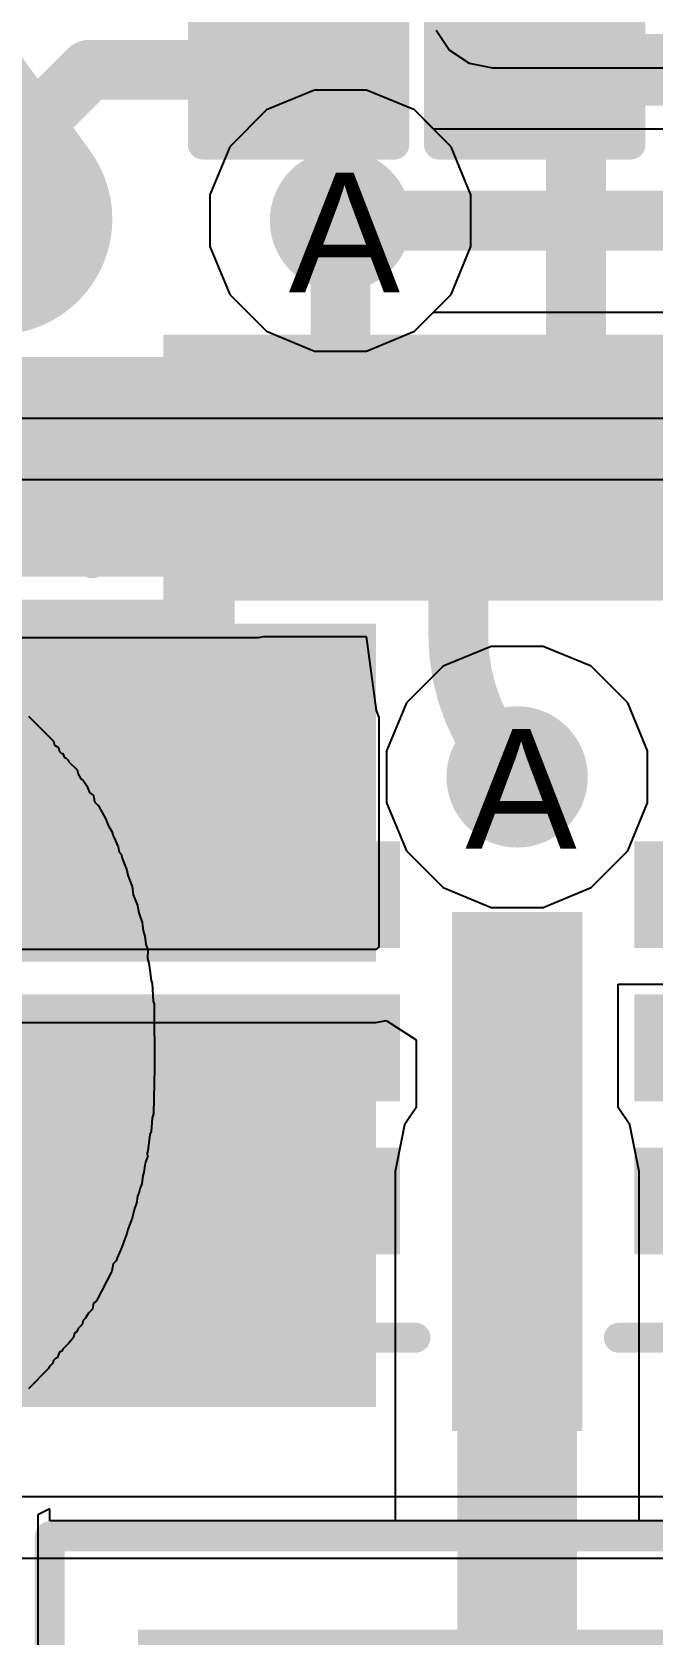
# Model space of a CAD drawing. Header units: inches. Extents: x 0 to 208, y 0 to 213.
# Drawn here: x 0.808 to 0.9118, y 2.8929 to 3.1608 of the extents above; entities that cross this region are included whole.
import ezdxf

# ---------------------------------------------------------------- set-up
doc = ezdxf.new("R2010")
doc.units = ezdxf.units.IN
doc.header["$MEASUREMENT"] = 0
for name, color, linetype in [('Bottom Layer', 5, 'Continuous'), ('Bottom Overlay', 54, 'Continuous'), ('Bottom Paste', 16, 'Continuous'), ('Bottom Solder', 6, 'Continuous'), ('Drill Drawing', 1, 'Continuous'), ('L2_GND1', 16, 'Continuous'), ('L3_SIG1', 76, 'Continuous'), ('L4_PWR', 90, 'Continuous'), ('L5_GND2', 156, 'Continuous'), ('L6_SIG2', 130, 'Continuous'), ('L7_GND3', 216, 'Continuous'), ('Top Layer', 1, 'Continuous'), ('Top Overlay', 2, 'Continuous'), ('Via Holes', 16, 'Continuous')]:
    doc.layers.add(name, color=color, linetype=linetype)
doc.styles.add('Arial', font='', dxfattribs={"height": 0.2})
doc.styles.get('Arial').set_extended_font_data('Arial')

# ---------------------------------------------------------------- blocks, each defined once
blk = doc.blocks.new('17_FC2QFN__3_5_3_75__B_182')
at = {"layer": 'Bottom Layer'}
for points in [[(-0.00689, 0.09572), (0.00689, 0.09572), (0.00689, 0.01698), (-0.00689, 0.01698)], [(-0.08265, 0.06619), (-0.02359, 0.06619), (-0.02359, 0.05635), (-0.08265, 0.05635)], [(0.08265, 0.05635), (0.02359, 0.05635), (0.02359, 0.06619), (0.08265, 0.06619)], [(-0.08265, 0.0406), (-0.02359, 0.0406), (-0.02359, 0.03076), (-0.08265, 0.03076)], [(0.08265, 0.03076), (0.02359, 0.03076), (0.02359, 0.0406), (0.08265, 0.0406)], [(-0.08265, 0.01501), (-0.02359, 0.01501), (-0.02359, 0.00517), (-0.08265, 0.00517)], [(0.08265, 0.00517), (0.02359, 0.00517), (0.02359, 0.01501), (0.08265, 0.01501)], [(-0.08269, -0.00369), (-0.0512, -0.00369), (-0.0512, -0.0155), (-0.08269, -0.0155)], [(0.08269, -0.0155), (0.0512, -0.0155), (0.0512, -0.00369), (0.08269, -0.00369)], [(-0.08269, -0.02338), (-0.0512, -0.02338), (-0.0512, -0.03519), (-0.08269, -0.03519)], [(0.08269, -0.03519), (0.0512, -0.03519), (0.0512, -0.02338), (0.08269, -0.02338)], [(-0.05512, -0.07948), (-0.05512, -0.04306), (-0.04331, -0.04306), (-0.04331, -0.07948)], [(-0.03543, -0.07948), (-0.03543, -0.04306), (-0.02362, -0.04306), (-0.02362, -0.07948)], [(-0.01575, -0.07948), (-0.01575, -0.04306), (-0.00394, -0.04306), (-0.00394, -0.07948)], [(0.00394, -0.07948), (0.00394, -0.04306), (0.01575, -0.04306), (0.01575, -0.07948)], [(0.02362, -0.07948), (0.02362, -0.04306), (0.03543, -0.04306), (0.03543, -0.07948)], [(0.04331, -0.07948), (0.04331, -0.04306), (0.05512, -0.04306), (0.05512, -0.07948)]]:
    blk.add_hatch(color=5, dxfattribs=at).paths.add_polyline_path(points)
at = {"layer": 'Bottom Paste'}
for points in [[(-0.00689, 0.09572), (0.00689, 0.09572), (0.00689, 0.01698), (-0.00689, 0.01698)], [(-0.08265, 0.06619), (-0.02359, 0.06619), (-0.02359, 0.05635), (-0.08265, 0.05635)], [(0.08265, 0.05635), (0.02359, 0.05635), (0.02359, 0.06619), (0.08265, 0.06619)], [(-0.08265, 0.0406), (-0.02359, 0.0406), (-0.02359, 0.03076), (-0.08265, 0.03076)], [(0.08265, 0.03076), (0.02359, 0.03076), (0.02359, 0.0406), (0.08265, 0.0406)], [(-0.08265, 0.01501), (-0.02359, 0.01501), (-0.02359, 0.00517), (-0.08265, 0.00517)], [(0.08265, 0.00517), (0.02359, 0.00517), (0.02359, 0.01501), (0.08265, 0.01501)], [(-0.08269, -0.00369), (-0.0512, -0.00369), (-0.0512, -0.0155), (-0.08269, -0.0155)], [(0.08269, -0.0155), (0.0512, -0.0155), (0.0512, -0.00369), (0.08269, -0.00369)], [(-0.08269, -0.02338), (-0.0512, -0.02338), (-0.0512, -0.03519), (-0.08269, -0.03519)], [(0.08269, -0.03519), (0.0512, -0.03519), (0.0512, -0.02338), (0.08269, -0.02338)], [(-0.05512, -0.07948), (-0.05512, -0.04306), (-0.04331, -0.04306), (-0.04331, -0.07948)], [(-0.03543, -0.07948), (-0.03543, -0.04306), (-0.02362, -0.04306), (-0.02362, -0.07948)], [(-0.01575, -0.07948), (-0.01575, -0.04306), (-0.00394, -0.04306), (-0.00394, -0.07948)], [(0.00394, -0.07948), (0.00394, -0.04306), (0.01575, -0.04306), (0.01575, -0.07948)], [(0.02362, -0.07948), (0.02362, -0.04306), (0.03543, -0.04306), (0.03543, -0.07948)], [(0.04331, -0.07948), (0.04331, -0.04306), (0.05512, -0.04306), (0.05512, -0.07948)]]:
    blk.add_hatch(color=16, dxfattribs=at).paths.add_polyline_path(points)
at = {"layer": 'Bottom Solder'}
for points in [[(-0.01089, 0.09972), (0.01089, 0.09972), (0.01089, 0.01298), (-0.01089, 0.01298)], [(-0.08665, 0.07019), (-0.01959, 0.07019), (-0.01959, 0.05235), (-0.08665, 0.05235)], [(0.08665, 0.05235), (0.01959, 0.05235), (0.01959, 0.07019), (0.08665, 0.07019)], [(-0.08665, 0.0446), (-0.01959, 0.0446), (-0.01959, 0.02676), (-0.08665, 0.02676)], [(0.08665, 0.02676), (0.01959, 0.02676), (0.01959, 0.0446), (0.08665, 0.0446)], [(-0.08665, 0.01901), (-0.01959, 0.01901), (-0.01959, 0.00117), (-0.08665, 0.00117)], [(0.08665, 0.00117), (0.01959, 0.00117), (0.01959, 0.01901), (0.08665, 0.01901)], [(-0.08669, 0.00031), (-0.0472, 0.00031), (-0.0472, -0.0195), (-0.08669, -0.0195)], [(0.08669, -0.0195), (0.0472, -0.0195), (0.0472, 0.00031), (0.08669, 0.00031)], [(-0.08669, -0.01938), (-0.0472, -0.01938), (-0.0472, -0.03919), (-0.08669, -0.03919)], [(0.08669, -0.03919), (0.0472, -0.03919), (0.0472, -0.01938), (0.08669, -0.01938)], [(-0.05912, -0.08348), (-0.05912, -0.03906), (-0.03931, -0.03906), (-0.03931, -0.08348)], [(-0.03943, -0.08348), (-0.03943, -0.03906), (-0.01962, -0.03906), (-0.01962, -0.08348)], [(-0.01975, -0.08348), (-0.01975, -0.03906), (0.00006, -0.03906), (0.00006, -0.08348)], [(-0.00006, -0.08348), (-0.00006, -0.03906), (0.01975, -0.03906), (0.01975, -0.08348)], [(0.01962, -0.08348), (0.01962, -0.03906), (0.03943, -0.03906), (0.03943, -0.08348)], [(0.03931, -0.08348), (0.03931, -0.03906), (0.05912, -0.03906), (0.05912, -0.08348)]]:
    blk.add_hatch(color=6, dxfattribs=at).paths.add_polyline_path(points)
at = {"layer": 'Bottom Overlay'}
for points in [[(-0.071, 0.08412, 0.005, 0.005, 0), (-0.071, 0.07629, 0.005, 0.005, 0)], [(-0.01699, 0.08412, 0.005, 0.005, 0), (-0.071, 0.08412, 0.005, 0.005, 0)], [(0.071, 0.08412, 0.005, 0.005, 0), (0.01699, 0.08412, 0.005, 0.005, 0)], [(0.071, 0.08412, 0.005, 0.005, 0), (0.071, 0.07629, 0.005, 0.005, 0)], [(-0.09457, -0.02566, 0.005, 0.005, 0), (-0.09457, -0.03566, 0.005, 0.005, 0)], [(-0.08957, -0.03066, 0.005, 0.005, 0), (-0.09457, -0.02566, 0.005, 0.005, 0)], [(-0.08957, -0.03066, 0.005, 0.005, 0), (-0.09457, -0.03566, 0.005, 0.005, 0)], [(-0.071, -0.04529, 0.005, 0.005, 0), (-0.071, -0.06788, 0.005, 0.005, 0)], [(0.071, -0.04529, 0.005, 0.005, 0), (0.071, -0.06788, 0.005, 0.005, 0)], [(-0.06212, -0.06788, 0.005, 0.005, 0), (-0.071, -0.06788, 0.005, 0.005, 0)], [(0.071, -0.06788, 0.005, 0.005, 0), (0.06212, -0.06788, 0.005, 0.005, 0)]]:
    blk.add_lwpolyline(points, format="xyseb", dxfattribs=at)
for points in [[(-0.07225, 0.08412, 0.0025, 0.0025, 1), (-0.06975, 0.08412, 0.0025, 0.0025, 1)], [(-0.07225, 0.08412, 0.0025, 0.0025, 1), (-0.06975, 0.08412, 0.0025, 0.0025, 1)], [(-0.01824, 0.08412, 0.0025, 0.0025, 1), (-0.01574, 0.08412, 0.0025, 0.0025, 1)], [(0.01574, 0.08412, 0.0025, 0.0025, 1), (0.01824, 0.08412, 0.0025, 0.0025, 1)], [(0.06975, 0.08412, 0.0025, 0.0025, 1), (0.07225, 0.08412, 0.0025, 0.0025, 1)], [(0.06975, 0.08412, 0.0025, 0.0025, 1), (0.07225, 0.08412, 0.0025, 0.0025, 1)], [(-0.07225, 0.07629, 0.0025, 0.0025, 1), (-0.06975, 0.07629, 0.0025, 0.0025, 1)], [(0.06975, 0.07629, 0.0025, 0.0025, 1), (0.07225, 0.07629, 0.0025, 0.0025, 1)], [(-0.09582, -0.02566, 0.0025, 0.0025, 1), (-0.09332, -0.02566, 0.0025, 0.0025, 1)], [(-0.09582, -0.02566, 0.0025, 0.0025, 1), (-0.09332, -0.02566, 0.0025, 0.0025, 1)], [(-0.09082, -0.03066, 0.0025, 0.0025, 1), (-0.08832, -0.03066, 0.0025, 0.0025, 1)], [(-0.09082, -0.03066, 0.0025, 0.0025, 1), (-0.08832, -0.03066, 0.0025, 0.0025, 1)], [(-0.09582, -0.03566, 0.0025, 0.0025, 1), (-0.09332, -0.03566, 0.0025, 0.0025, 1)], [(-0.09582, -0.03566, 0.0025, 0.0025, 1), (-0.09332, -0.03566, 0.0025, 0.0025, 1)], [(-0.07225, -0.04529, 0.0025, 0.0025, 1), (-0.06975, -0.04529, 0.0025, 0.0025, 1)], [(0.06975, -0.04529, 0.0025, 0.0025, 1), (0.07225, -0.04529, 0.0025, 0.0025, 1)], [(-0.07225, -0.06788, 0.0025, 0.0025, 1), (-0.06975, -0.06788, 0.0025, 0.0025, 1)], [(-0.07225, -0.06788, 0.0025, 0.0025, 1), (-0.06975, -0.06788, 0.0025, 0.0025, 1)], [(-0.06337, -0.06788, 0.0025, 0.0025, 1), (-0.06087, -0.06788, 0.0025, 0.0025, 1)], [(0.06087, -0.06788, 0.0025, 0.0025, 1), (0.06337, -0.06788, 0.0025, 0.0025, 1)], [(0.06975, -0.06788, 0.0025, 0.0025, 1), (0.07225, -0.06788, 0.0025, 0.0025, 1)], [(0.06975, -0.06788, 0.0025, 0.0025, 1), (0.07225, -0.06788, 0.0025, 0.0025, 1)]]:
    blk.add_lwpolyline(points, format="xyseb", close=True, dxfattribs=at)
blk = doc.blocks.new('YSPIT0630A_1R0M_B_186')
at = {"layer": 'Bottom Layer'}
for points in [[(-0.11024, 0.11024), (-0.04921, 0.11024), (-0.04921, -0.11024), (-0.11024, -0.11024)], [(0.04921, 0.11024), (0.11024, 0.11024), (0.11024, -0.11024), (0.04921, -0.11024)]]:
    blk.add_hatch(color=5, dxfattribs=at).paths.add_polyline_path(points)
at = {"layer": 'Bottom Paste'}
for points in [[(-0.11024, 0.11024), (-0.04921, 0.11024), (-0.04921, -0.11024), (-0.11024, -0.11024)], [(0.04921, 0.11024), (0.11024, 0.11024), (0.11024, -0.11024), (0.04921, -0.11024)]]:
    blk.add_hatch(color=16, dxfattribs=at).paths.add_polyline_path(points)
at = {"layer": 'Bottom Solder'}
for points in [[(-0.11424, 0.11424), (-0.04521, 0.11424), (-0.04521, -0.11424), (-0.11424, -0.11424)], [(0.04521, 0.11424), (0.11424, 0.11424), (0.11424, -0.11424), (0.04521, -0.11424)]]:
    blk.add_hatch(color=6, dxfattribs=at).paths.add_polyline_path(points)
at = {"layer": 'Bottom Overlay'}
for points in [[(0.13, 0.123, 0.005, 0.005, 0), (-0.12984, 0.123, 0.005, 0.005, 0)], [(-0.12984, -0.129, 0.005, 0.005, 0), (-0.12984, 0.123, 0.005, 0.005, 0)], [(0.13, -0.129, 0.005, 0.005, 0), (0.13, 0.123, 0.005, 0.005, 0)], [(0.13, -0.129, 0.005, 0.005, 0), (-0.12984, -0.129, 0.005, 0.005, 0)]]:
    blk.add_lwpolyline(points, format="xyseb", dxfattribs=at)
for points in [[(-0.13109, 0.123, 0.0025, 0.0025, 1), (-0.12859, 0.123, 0.0025, 0.0025, 1)], [(-0.13109, 0.123, 0.0025, 0.0025, 1), (-0.12859, 0.123, 0.0025, 0.0025, 1)], [(0.12875, 0.123, 0.0025, 0.0025, 1), (0.13125, 0.123, 0.0025, 0.0025, 1)], [(0.12875, 0.123, 0.0025, 0.0025, 1), (0.13125, 0.123, 0.0025, 0.0025, 1)], [(-0.13109, -0.129, 0.0025, 0.0025, 1), (-0.12859, -0.129, 0.0025, 0.0025, 1)], [(-0.13109, -0.129, 0.0025, 0.0025, 1), (-0.12859, -0.129, 0.0025, 0.0025, 1)], [(0.12875, -0.129, 0.0025, 0.0025, 1), (0.13125, -0.129, 0.0025, 0.0025, 1)], [(0.12875, -0.129, 0.0025, 0.0025, 1), (0.13125, -0.129, 0.0025, 0.0025, 1)]]:
    blk.add_lwpolyline(points, format="xyseb", close=True, dxfattribs=at)
blk = doc.blocks.new('C___0402_B_238')
at = {"layer": 'Bottom Layer'}
for points in [[(-0.0095, 0.0125), (-0.0095, -0.0125), (-0.0275, -0.0125), (-0.0275, 0.0125)], [(0.0275, 0.0125), (0.0275, -0.0125), (0.0095, -0.0125), (0.0095, 0.0125)]]:
    blk.add_hatch(color=5, dxfattribs=at).paths.add_polyline_path(points)
at = {"layer": 'Bottom Paste'}
for points in [[(-0.0095, 0.0125), (-0.0095, -0.0125), (-0.0275, -0.0125), (-0.0275, 0.0125)], [(0.0275, 0.0125), (0.0275, -0.0125), (0.0095, -0.0125), (0.0095, 0.0125)]]:
    blk.add_hatch(color=16, dxfattribs=at).paths.add_polyline_path(points)
at = {"layer": 'Bottom Solder'}
for points in [[(-0.00714, 0.01486), (-0.00714, -0.01486), (-0.02986, -0.01486), (-0.02986, 0.01486)], [(0.02986, 0.01486), (0.02986, -0.01486), (0.00714, -0.01486), (0.00714, 0.01486)]]:
    blk.add_hatch(color=6, dxfattribs=at).paths.add_polyline_path(points)
at = {"layer": 'Bottom Overlay'}
for points in [[(-0.011, 0.016, 0.005, 0.005, 0), (-0.031, 0.016, 0.005, 0.005, 0)], [(-0.031, -0.016, 0.005, 0.005, 0), (-0.031, 0.016, 0.005, 0.005, 0)], [(0.031, 0.016, 0.005, 0.005, 0), (0.011, 0.016, 0.005, 0.005, 0)], [(0.031, -0.016, 0.005, 0.005, 0), (0.031, 0.016, 0.005, 0.005, 0)], [(-0.011, -0.016, 0.005, 0.005, 0), (-0.031, -0.016, 0.005, 0.005, 0)], [(0.031, -0.016, 0.005, 0.005, 0), (0.011, -0.016, 0.005, 0.005, 0)]]:
    blk.add_lwpolyline(points, format="xyseb", dxfattribs=at)
for points in [[(-0.03225, 0.016, 0.0025, 0.0025, 1), (-0.02975, 0.016, 0.0025, 0.0025, 1)], [(-0.03225, 0.016, 0.0025, 0.0025, 1), (-0.02975, 0.016, 0.0025, 0.0025, 1)], [(-0.01225, 0.016, 0.0025, 0.0025, 1), (-0.00975, 0.016, 0.0025, 0.0025, 1)], [(0.00975, 0.016, 0.0025, 0.0025, 1), (0.01225, 0.016, 0.0025, 0.0025, 1)], [(0.02975, 0.016, 0.0025, 0.0025, 1), (0.03225, 0.016, 0.0025, 0.0025, 1)], [(0.02975, 0.016, 0.0025, 0.0025, 1), (0.03225, 0.016, 0.0025, 0.0025, 1)], [(-0.03225, -0.016, 0.0025, 0.0025, 1), (-0.02975, -0.016, 0.0025, 0.0025, 1)], [(-0.03225, -0.016, 0.0025, 0.0025, 1), (-0.02975, -0.016, 0.0025, 0.0025, 1)], [(-0.01225, -0.016, 0.0025, 0.0025, 1), (-0.00975, -0.016, 0.0025, 0.0025, 1)], [(0.00975, -0.016, 0.0025, 0.0025, 1), (0.01225, -0.016, 0.0025, 0.0025, 1)], [(0.02975, -0.016, 0.0025, 0.0025, 1), (0.03225, -0.016, 0.0025, 0.0025, 1)], [(0.02975, -0.016, 0.0025, 0.0025, 1), (0.03225, -0.016, 0.0025, 0.0025, 1)]]:
    blk.add_lwpolyline(points, format="xyseb", close=True, dxfattribs=at)
blk = doc.blocks.new('C___0402_B_240')
at = {"layer": 'Bottom Layer'}
for points in [[(-0.0095, 0.0125), (-0.0095, -0.0125), (-0.0275, -0.0125), (-0.0275, 0.0125)], [(0.0275, 0.0125), (0.0275, -0.0125), (0.0095, -0.0125), (0.0095, 0.0125)]]:
    blk.add_hatch(color=5, dxfattribs=at).paths.add_polyline_path(points)
at = {"layer": 'Bottom Paste'}
for points in [[(-0.0095, 0.0125), (-0.0095, -0.0125), (-0.0275, -0.0125), (-0.0275, 0.0125)], [(0.0275, 0.0125), (0.0275, -0.0125), (0.0095, -0.0125), (0.0095, 0.0125)]]:
    blk.add_hatch(color=16, dxfattribs=at).paths.add_polyline_path(points)
at = {"layer": 'Bottom Solder'}
for points in [[(-0.00714, 0.01486), (-0.00714, -0.01486), (-0.02986, -0.01486), (-0.02986, 0.01486)], [(0.02986, 0.01486), (0.02986, -0.01486), (0.00714, -0.01486), (0.00714, 0.01486)]]:
    blk.add_hatch(color=6, dxfattribs=at).paths.add_polyline_path(points)
at = {"layer": 'Bottom Overlay'}
for points in [[(-0.011, 0.016, 0.005, 0.005, 0), (-0.031, 0.016, 0.005, 0.005, 0)], [(-0.031, -0.016, 0.005, 0.005, 0), (-0.031, 0.016, 0.005, 0.005, 0)], [(0.031, 0.016, 0.005, 0.005, 0), (0.011, 0.016, 0.005, 0.005, 0)], [(0.031, -0.016, 0.005, 0.005, 0), (0.031, 0.016, 0.005, 0.005, 0)], [(-0.011, -0.016, 0.005, 0.005, 0), (-0.031, -0.016, 0.005, 0.005, 0)], [(0.031, -0.016, 0.005, 0.005, 0), (0.011, -0.016, 0.005, 0.005, 0)]]:
    blk.add_lwpolyline(points, format="xyseb", dxfattribs=at)
for points in [[(-0.03225, 0.016, 0.0025, 0.0025, 1), (-0.02975, 0.016, 0.0025, 0.0025, 1)], [(-0.03225, 0.016, 0.0025, 0.0025, 1), (-0.02975, 0.016, 0.0025, 0.0025, 1)], [(-0.01225, 0.016, 0.0025, 0.0025, 1), (-0.00975, 0.016, 0.0025, 0.0025, 1)], [(0.00975, 0.016, 0.0025, 0.0025, 1), (0.01225, 0.016, 0.0025, 0.0025, 1)], [(0.02975, 0.016, 0.0025, 0.0025, 1), (0.03225, 0.016, 0.0025, 0.0025, 1)], [(0.02975, 0.016, 0.0025, 0.0025, 1), (0.03225, 0.016, 0.0025, 0.0025, 1)], [(-0.03225, -0.016, 0.0025, 0.0025, 1), (-0.02975, -0.016, 0.0025, 0.0025, 1)], [(-0.03225, -0.016, 0.0025, 0.0025, 1), (-0.02975, -0.016, 0.0025, 0.0025, 1)], [(-0.01225, -0.016, 0.0025, 0.0025, 1), (-0.00975, -0.016, 0.0025, 0.0025, 1)], [(0.00975, -0.016, 0.0025, 0.0025, 1), (0.01225, -0.016, 0.0025, 0.0025, 1)], [(0.02975, -0.016, 0.0025, 0.0025, 1), (0.03225, -0.016, 0.0025, 0.0025, 1)], [(0.02975, -0.016, 0.0025, 0.0025, 1), (0.03225, -0.016, 0.0025, 0.0025, 1)]]:
    blk.add_lwpolyline(points, format="xyseb", close=True, dxfattribs=at)

msp = doc.modelspace()

# ---------------------------------------------------------------- hatches: boundary and pattern name
at = {"layer": 'Bottom Layer'}
h = msp.add_hatch(color=5, dxfattribs=at)
edge = h.paths.add_edge_path()
edge.add_arc((0.85959, 3.12929), 0.01181, 0, 360)
for points in [[(0.73455, 3.06979), (0.84581, 3.06979), (0.84581, 3.10649), (0.73455, 3.10649)], [(0.64411, 3.00548), (0.86552, 3.00548), (0.86552, 3.06192), (0.64411, 3.06192)], [(0.64411, 2.93102), (0.86552, 2.93102), (0.86552, 2.9973), (0.64411, 2.9973)]]:
    msp.add_hatch(color=5, dxfattribs=at).paths.add_polyline_path(points)
h = msp.add_hatch(color=5, dxfattribs=at)
edge = h.paths.add_edge_path()
edge.add_arc((0.88912, 3.03633), 0.01181, 0, 360)
at = {"layer": 'L2_GND1'}
h = msp.add_hatch(color=16, dxfattribs=at)
edge = h.paths.add_edge_path()
edge.add_arc((0.85959, 3.12929), 0.01181, 0, 360)
h = msp.add_hatch(color=16, dxfattribs=at)
edge = h.paths.add_edge_path()
edge.add_arc((0.88912, 3.03633), 0.01181, 0, 360)
at = {"layer": 'L3_SIG1'}
h = msp.add_hatch(color=76, dxfattribs=at)
edge = h.paths.add_edge_path()
edge.add_arc((0.85959, 3.12929), 0.01181, 0, 360)
h = msp.add_hatch(color=76, dxfattribs=at)
edge = h.paths.add_edge_path()
edge.add_arc((0.88912, 3.03633), 0.01181, 0, 360)
at = {"layer": 'L4_PWR'}
h = msp.add_hatch(color=90, dxfattribs=at)
edge = h.paths.add_edge_path()
edge.add_arc((0.85959, 3.12929), 0.01181, 0, 360)
h = msp.add_hatch(color=90, dxfattribs=at)
edge = h.paths.add_edge_path()
edge.add_arc((0.88912, 3.03633), 0.01181, 0, 360)
at = {"layer": 'L5_GND2'}
h = msp.add_hatch(color=156, dxfattribs=at)
edge = h.paths.add_edge_path()
edge.add_arc((0.85959, 3.12929), 0.01181, 0, 360)
h = msp.add_hatch(color=156, dxfattribs=at)
edge = h.paths.add_edge_path()
edge.add_arc((0.88912, 3.03633), 0.01181, 0, 360)
at = {"layer": 'L6_SIG2'}
h = msp.add_hatch(color=130, dxfattribs=at)
edge = h.paths.add_edge_path()
edge.add_arc((0.85959, 3.12929), 0.01181, 0, 360)
h = msp.add_hatch(color=130, dxfattribs=at)
edge = h.paths.add_edge_path()
edge.add_arc((0.88912, 3.03633), 0.01181, 0, 360)
at = {"layer": 'L7_GND3'}
h = msp.add_hatch(color=216, dxfattribs=at)
edge = h.paths.add_edge_path()
edge.add_arc((0.85959, 3.12929), 0.01181, 0, 360)
h = msp.add_hatch(color=216, dxfattribs=at)
edge = h.paths.add_edge_path()
edge.add_arc((0.88912, 3.03633), 0.01181, 0, 360)
at = {"layer": 'Top Layer'}
h = msp.add_hatch(color=1, dxfattribs=at)
edge = h.paths.add_edge_path()
edge.add_arc((0.85959, 3.12929), 0.01181, 0, 360)
h = msp.add_hatch(color=1, dxfattribs=at)
edge = h.paths.add_edge_path()
edge.add_arc((0.88912, 3.03633), 0.01181, 0, 360)
at = {"layer": 'Via Holes'}
h = msp.add_hatch(color=7, dxfattribs=at)
edge = h.paths.add_edge_path()
edge.add_arc((0.85959, 3.12929), 0.00591, 0, 360)
h = msp.add_hatch(color=7, dxfattribs=at)
edge = h.paths.add_edge_path()
edge.add_arc((0.88912, 3.03633), 0.00591, 0, 360)

# ---------------------------------------------------------------- linework, layer by layer
at = {"layer": 'Bottom Layer'}
for p, q in [((0.73455, 3.0596), (0.84581, 3.0596)), ((0.84581, 3.0596), (0.84679, 3.05979)), ((0.84679, 3.05979), (0.8639, 3.05979)), ((0.8639, 3.05979), (0.86553, 3.0474)), ((0.86553, 3.0474), (0.866, 3.04626)), ((0.866, 3.04626), (0.866, 3.00789)), ((0.86552, 3.0075), (0.64411, 3.0075)), ((0.866, 3.00789), (0.86552, 3.0075)), ((0.90601, 2.98111), (0.90601, 3.00172)), ((0.90601, 3.00172), (0.94037, 3.00172)), ((0.64411, 2.99528), (0.86552, 2.99528)), ((0.86552, 2.99528), (0.86723, 2.99562)), ((0.86723, 2.99562), (0.87223, 2.99238)), ((0.87223, 2.99238), (0.87223, 2.98111)), ((0.87223, 2.98111), (0.87028, 2.97819)), ((0.90796, 2.97819), (0.90601, 2.98111)), ((0.87028, 2.97819), (0.86873, 2.97039)), ((0.90951, 2.97039), (0.90796, 2.97819)), ((0.86873, 2.97039), (0.86873, 2.912)), ((0.90951, 2.912), (0.90951, 2.97039)), ((0.811, 2.914), (0.809, 2.913)), ((0.811, 2.914), (0.809, 2.913)), ((0.809, 2.913), (0.809, 2.649)), ((0.809, 2.913), (0.809, 2.90783)), ((0.811, 2.912), (0.811, 2.914)), ((0.811, 2.912), (0.811, 2.914)), ((1.06043, 2.912), (0.811, 2.912)), ((0.814, 2.912), (0.811, 2.912)), ((0.86873, 2.912), (0.814, 2.912)), ((0.99188, 2.912), (0.90951, 2.912)), ((0.809, 2.90783), (0.809, 2.75349))]:
    msp.add_line(p, q, dxfattribs=at)
for points in [[(0.79258, 3.12949, 0.01, 0.01, 0), (0.81758, 3.15449, 0.01, 0.01, 0)], [(0.81758, 3.15449, 0.01, 0.01, 0), (0.85259, 3.15449, 0.01, 0.01, 0)], [(0.89206, 3.15449, 0.01, 0.01, 0), (0.89496, 3.15449, 0.01, 0.01, 0)], [(0.89496, 3.15449, 0.012, 0.012, 0), (0.93143, 3.15449, 0.012, 0.012, 0)], [(0.89496, 3.15449, 0.01, 0.01, 0), (0.89896, 3.15049, 0.01, 0.01, 0)], [(0.89896, 3.088, 0.01, 0.01, 0), (0.89896, 3.15049, 0.01, 0.01, 0)], [(0.85959, 3.12929, 0.01, 0.01, 0), (0.85959, 3.1475, 0.01, 0.01, 0)], [(0.85959, 3.088, 0.01, 0.01, 0), (0.85959, 3.12929, 0.01, 0.01, 0)], [(0.87928, 3.06009, 0.01, 0.01, 0), (0.87928, 3.088, 0.01, 0.01, 0)], [(0.88912, 3.03633, 0.01, 0.01, -0.198907), (0.87928, 3.06009, 0.01, 0.01, 0)], [(0.88912, 3.03633, 0.01, 0.01, -0.198907), (0.87928, 3.06009, 0.01, 0.01, 0)], [(0.73793, 3.01665, 0.02, 0.02, 0), (0.836, 3.01665, 0.02, 0.02, 0)], [(0.88912, 2.87982, 0.02, 0.02, 0), (0.88912, 2.97039, 0.02, 0.02, 0)]]:
    msp.add_lwpolyline(points, format="xyseb", dxfattribs=at)
for points in [[(0.81508, 3.15449, 0.005, 0.005, 1), (0.82008, 3.15449, 0.005, 0.005, 1)], [(0.81508, 3.15449, 0.005, 0.005, 1), (0.82008, 3.15449, 0.005, 0.005, 1)], [(0.85009, 3.15449, 0.005, 0.005, 1), (0.85509, 3.15449, 0.005, 0.005, 1)], [(0.88956, 3.15449, 0.005, 0.005, 1), (0.89456, 3.15449, 0.005, 0.005, 1)], [(0.89196, 3.15449, 0.006, 0.006, 1), (0.89796, 3.15449, 0.006, 0.006, 1)], [(0.89246, 3.15449, 0.005, 0.005, 1), (0.89746, 3.15449, 0.005, 0.005, 1)], [(0.89246, 3.15449, 0.005, 0.005, 1), (0.89746, 3.15449, 0.005, 0.005, 1)], [(0.89646, 3.15049, 0.005, 0.005, 1), (0.90146, 3.15049, 0.005, 0.005, 1)], [(0.89646, 3.15049, 0.005, 0.005, 1), (0.90146, 3.15049, 0.005, 0.005, 1)], [(0.85709, 3.1475, 0.005, 0.005, 1), (0.86209, 3.1475, 0.005, 0.005, 1)], [(0.85709, 3.12929, 0.005, 0.005, 1), (0.86209, 3.12929, 0.005, 0.005, 1)], [(0.85709, 3.12929, 0.005, 0.005, 1), (0.86209, 3.12929, 0.005, 0.005, 1)], [(0.85709, 3.088, 0.005, 0.005, 1), (0.86209, 3.088, 0.005, 0.005, 1)], [(0.87678, 3.088, 0.005, 0.005, 1), (0.88178, 3.088, 0.005, 0.005, 1)], [(0.89646, 3.088, 0.005, 0.005, 1), (0.90146, 3.088, 0.005, 0.005, 1)], [(0.87678, 3.06009, 0.005, 0.005, 1), (0.88178, 3.06009, 0.005, 0.005, 1)], [(0.87678, 3.06009, 0.005, 0.005, 1), (0.88178, 3.06009, 0.005, 0.005, 1)], [(0.87678, 3.06009, 0.005, 0.005, 1), (0.88178, 3.06009, 0.005, 0.005, 1)], [(0.88662, 3.03633, 0.005, 0.005, 1), (0.89162, 3.03633, 0.005, 0.005, 1)], [(0.88662, 3.03633, 0.005, 0.005, 1), (0.89162, 3.03633, 0.005, 0.005, 1)], [(0.831, 3.01665, 0.01, 0.01, 1), (0.841, 3.01665, 0.01, 0.01, 1)], [(0.88412, 2.97039, 0.01, 0.01, 1), (0.89412, 2.97039, 0.01, 0.01, 1)]]:
    msp.add_lwpolyline(points, format="xyseb", close=True, dxfattribs=at)
at = {"layer": 'L2_GND1'}
for p, q in [((0.85525, 3.1511), (0.84723, 3.14778)), ((0.86393, 3.1511), (0.85525, 3.1511)), ((0.87194, 3.14778), (0.86393, 3.1511)), ((0.84723, 3.14778), (0.8411, 3.14164)), ((0.87808, 3.14164), (0.87194, 3.14778)), ((0.8411, 3.14164), (0.83778, 3.13362)), ((0.8814, 3.13362), (0.87808, 3.14164)), ((0.83778, 3.13362), (0.83778, 3.12495)), ((0.8814, 3.12495), (0.8814, 3.13362)), ((0.83778, 3.12495), (0.8411, 3.11693)), ((0.87808, 3.11693), (0.8814, 3.12495)), ((0.8411, 3.11693), (0.84723, 3.1108)), ((0.87194, 3.1108), (0.87808, 3.11693)), ((0.84723, 3.1108), (0.85525, 3.10748)), ((0.86393, 3.10748), (0.87194, 3.1108)), ((0.85525, 3.10748), (0.86393, 3.10748))]:
    msp.add_line(p, q, dxfattribs=at)
at = {"layer": 'L3_SIG1'}
for p, q in [((0.87558, 3.1611), (0.87779, 3.15779)), ((0.87779, 3.15779), (0.8811, 3.15558)), ((0.8811, 3.15558), (0.885, 3.1548)), ((0.885, 3.1548), (1.04893, 3.1548)), ((0.85525, 3.1511), (0.84723, 3.14778)), ((0.86393, 3.1511), (0.85525, 3.1511)), ((0.87194, 3.14778), (0.86393, 3.1511)), ((0.84723, 3.14778), (0.8411, 3.14164)), ((0.87514, 3.14458), (0.87194, 3.14778)), ((1.04183, 3.14458), (0.87514, 3.14458)), ((0.8411, 3.14164), (0.83778, 3.13362)), ((0.83778, 3.13362), (0.83778, 3.12495)), ((0.83778, 3.12495), (0.8411, 3.11693)), ((0.8411, 3.11693), (0.84723, 3.1108)), ((0.87194, 3.1108), (0.87514, 3.11399)), ((0.87514, 3.11399), (1.04183, 3.11399)), ((0.84723, 3.1108), (0.85525, 3.10748)), ((0.86393, 3.10748), (0.87194, 3.1108)), ((0.85525, 3.10748), (0.86393, 3.10748)), ((1.03557, 3.0962), (0.72281, 3.0962)), ((0.72281, 3.086), (1.03557, 3.086)), ((0.88478, 3.05814), (0.87676, 3.05482)), ((0.89346, 3.05814), (0.88478, 3.05814)), ((0.90147, 3.05482), (0.89346, 3.05814)), ((0.87676, 3.05482), (0.87063, 3.04869)), ((0.90761, 3.04869), (0.90147, 3.05482)), ((0.87063, 3.04869), (0.86731, 3.04067)), ((0.91093, 3.04067), (0.90761, 3.04869)), ((0.86731, 3.04067), (0.86731, 3.03199)), ((0.91093, 3.03199), (0.91093, 3.04067)), ((0.86731, 3.03199), (0.87063, 3.02398)), ((0.90761, 3.02398), (0.91093, 3.03199)), ((0.87063, 3.02398), (0.87676, 3.01784)), ((0.90147, 3.01784), (0.90761, 3.02398)), ((0.87676, 3.01784), (0.88478, 3.01452)), ((0.89346, 3.01452), (0.90147, 3.01784)), ((0.88478, 3.01452), (0.89346, 3.01452)), ((1.35212, 2.916), (0.80621, 2.916)), ((0.80621, 2.9058), (1.35019, 2.9058))]:
    msp.add_line(p, q, dxfattribs=at)
msp.add_lwpolyline([(0.85959, 3.12929, 0.01, 0.01, 0), (1.05771, 3.12929, 0.01, 0.01, 0)], format="xyseb", dxfattribs=at)
msp.add_lwpolyline([(0.85709, 3.12929, 0.005, 0.005, 1), (0.86209, 3.12929, 0.005, 0.005, 1)], format="xyseb", close=True, dxfattribs=at)
at = {"layer": 'L4_PWR'}
for p, q in [((0.85525, 3.1511), (0.84723, 3.14778)), ((0.86393, 3.1511), (0.85525, 3.1511)), ((0.87194, 3.14778), (0.86393, 3.1511)), ((0.84723, 3.14778), (0.8411, 3.14164)), ((0.87808, 3.14164), (0.87194, 3.14778)), ((0.8411, 3.14164), (0.83778, 3.13362)), ((0.8814, 3.13362), (0.87808, 3.14164)), ((0.83778, 3.13362), (0.83778, 3.12495)), ((0.8814, 3.12495), (0.8814, 3.13362)), ((0.83778, 3.12495), (0.8411, 3.11693)), ((0.87808, 3.11693), (0.8814, 3.12495)), ((0.8411, 3.11693), (0.84723, 3.1108)), ((0.87194, 3.1108), (0.87808, 3.11693)), ((0.84723, 3.1108), (0.85525, 3.10748)), ((0.86393, 3.10748), (0.87194, 3.1108)), ((0.85525, 3.10748), (0.86393, 3.10748)), ((0.88478, 3.05814), (0.87676, 3.05482)), ((0.89346, 3.05814), (0.88478, 3.05814)), ((0.90147, 3.05482), (0.89346, 3.05814)), ((0.87676, 3.05482), (0.87063, 3.04869)), ((0.90761, 3.04869), (0.90147, 3.05482)), ((0.87063, 3.04869), (0.86731, 3.04067)), ((0.91093, 3.04067), (0.90761, 3.04869)), ((0.86731, 3.04067), (0.86731, 3.03199)), ((0.91093, 3.03199), (0.91093, 3.04067)), ((0.86731, 3.03199), (0.87063, 3.02398)), ((0.90761, 3.02398), (0.91093, 3.03199)), ((0.87063, 3.02398), (0.87676, 3.01784)), ((0.90147, 3.01784), (0.90761, 3.02398)), ((0.87676, 3.01784), (0.88478, 3.01452)), ((0.89346, 3.01452), (0.90147, 3.01784)), ((0.88478, 3.01452), (0.89346, 3.01452))]:
    msp.add_line(p, q, dxfattribs=at)
at = {"layer": 'L5_GND2'}
for p, q in [((0.85525, 3.1511), (0.84723, 3.14778)), ((0.86393, 3.1511), (0.85525, 3.1511)), ((0.87194, 3.14778), (0.86393, 3.1511)), ((0.84723, 3.14778), (0.8411, 3.14164)), ((0.87808, 3.14164), (0.87194, 3.14778)), ((0.8411, 3.14164), (0.83778, 3.13362)), ((0.8814, 3.13362), (0.87808, 3.14164)), ((0.83778, 3.13362), (0.83778, 3.12495)), ((0.8814, 3.12495), (0.8814, 3.13362)), ((0.83778, 3.12495), (0.8411, 3.11693)), ((0.87808, 3.11693), (0.8814, 3.12495)), ((0.8411, 3.11693), (0.84723, 3.1108)), ((0.87194, 3.1108), (0.87808, 3.11693)), ((0.84723, 3.1108), (0.85525, 3.10748)), ((0.86393, 3.10748), (0.87194, 3.1108)), ((0.85525, 3.10748), (0.86393, 3.10748))]:
    msp.add_line(p, q, dxfattribs=at)
at = {"layer": 'L6_SIG2'}
for p, q in [((0.85525, 3.1511), (0.84723, 3.14778)), ((0.86393, 3.1511), (0.85525, 3.1511)), ((0.87194, 3.14778), (0.86393, 3.1511)), ((0.84723, 3.14778), (0.8411, 3.14164)), ((0.87808, 3.14164), (0.87194, 3.14778)), ((0.8411, 3.14164), (0.83778, 3.13362)), ((0.8814, 3.13362), (0.87808, 3.14164)), ((0.83778, 3.13362), (0.83778, 3.12495)), ((0.8814, 3.12495), (0.8814, 3.13362)), ((0.83778, 3.12495), (0.8411, 3.11693)), ((0.87808, 3.11693), (0.8814, 3.12495)), ((0.8411, 3.11693), (0.84723, 3.1108)), ((0.87194, 3.1108), (0.87808, 3.11693)), ((0.84723, 3.1108), (0.85525, 3.10748)), ((0.86393, 3.10748), (0.87194, 3.1108)), ((0.85525, 3.10748), (0.86393, 3.10748))]:
    msp.add_line(p, q, dxfattribs=at)
at = {"layer": 'L7_GND3'}
for p, q in [((0.85525, 3.1511), (0.84723, 3.14778)), ((0.86393, 3.1511), (0.85525, 3.1511)), ((0.87194, 3.14778), (0.86393, 3.1511)), ((0.84723, 3.14778), (0.8411, 3.14164)), ((0.87808, 3.14164), (0.87194, 3.14778)), ((0.8411, 3.14164), (0.83778, 3.13362)), ((0.8814, 3.13362), (0.87808, 3.14164)), ((0.83778, 3.13362), (0.83778, 3.12495)), ((0.8814, 3.12495), (0.8814, 3.13362)), ((0.83778, 3.12495), (0.8411, 3.11693)), ((0.87808, 3.11693), (0.8814, 3.12495)), ((0.8411, 3.11693), (0.84723, 3.1108)), ((0.87194, 3.1108), (0.87808, 3.11693)), ((0.84723, 3.1108), (0.85525, 3.10748)), ((0.86393, 3.10748), (0.87194, 3.1108)), ((0.85525, 3.10748), (0.86393, 3.10748))]:
    msp.add_line(p, q, dxfattribs=at)
at = {"layer": 'Top Layer'}
for p, q in [((0.85525, 3.1511), (0.84723, 3.14778)), ((0.86393, 3.1511), (0.85525, 3.1511)), ((0.87194, 3.14778), (0.86393, 3.1511)), ((0.84723, 3.14778), (0.8411, 3.14164)), ((0.87808, 3.14164), (0.87194, 3.14778)), ((0.8411, 3.14164), (0.83778, 3.13362)), ((0.8814, 3.13362), (0.87808, 3.14164)), ((0.83778, 3.13362), (0.83778, 3.12495)), ((0.8814, 3.12495), (0.8814, 3.13362)), ((0.83778, 3.12495), (0.8411, 3.11693)), ((0.87808, 3.11693), (0.8814, 3.12495)), ((0.8411, 3.11693), (0.84723, 3.1108)), ((0.87194, 3.1108), (0.87808, 3.11693)), ((0.84723, 3.1108), (0.85525, 3.10748)), ((0.86393, 3.10748), (0.87194, 3.1108)), ((0.85525, 3.10748), (0.86393, 3.10748))]:
    msp.add_line(p, q, dxfattribs=at)
at = {"layer": 'Top Overlay'}
for p, q in [((0.80742, 3.0465), (0.81162, 3.04229)), ((0.81162, 3.04229), (0.81179, 3.04161)), ((0.81179, 3.04161), (0.81248, 3.04126)), ((0.81248, 3.04126), (0.81265, 3.04058)), ((0.81265, 3.04058), (0.81291, 3.04032)), ((0.81291, 3.04032), (0.81317, 3.04023)), ((0.81317, 3.04023), (0.81342, 3.03963)), ((0.81342, 3.03963), (0.81377, 3.03946)), ((0.81377, 3.03946), (0.81403, 3.0392)), ((0.81403, 3.0392), (0.8142, 3.03886)), ((0.8142, 3.03886), (0.81557, 3.03749)), ((0.81557, 3.03749), (0.81574, 3.0368)), ((0.81574, 3.0368), (0.81617, 3.03603)), ((0.81617, 3.03603), (0.81651, 3.03586)), ((0.81651, 3.03586), (0.8172, 3.03483)), ((0.8172, 3.03483), (0.81763, 3.03371)), ((0.81763, 3.03371), (0.81832, 3.0332)), ((0.81832, 3.0332), (0.81849, 3.03217)), ((0.81849, 3.03217), (0.81917, 3.03148)), ((0.81917, 3.03148), (0.82037, 3.02925)), ((0.82037, 3.02925), (0.82072, 3.02839)), ((0.82072, 3.02839), (0.82089, 3.02805)), ((0.82089, 3.02805), (0.8214, 3.02719)), ((0.8214, 3.02719), (0.82158, 3.0265)), ((0.82158, 3.0265), (0.82175, 3.02616)), ((0.82175, 3.02616), (0.82243, 3.02462)), ((0.82243, 3.02462), (0.82261, 3.02376)), ((0.82261, 3.02376), (0.82295, 3.02342)), ((0.82295, 3.02342), (0.82312, 3.02273)), ((0.82312, 3.02273), (0.82346, 3.02187)), ((0.82346, 3.02187), (0.82389, 3.02076)), ((0.82389, 3.02076), (0.82406, 3.0199)), ((0.82406, 3.0199), (0.82432, 3.01913)), ((0.82432, 3.01913), (0.82475, 3.01801)), ((0.82475, 3.01801), (0.82492, 3.01664)), ((0.82492, 3.01664), (0.82569, 3.01484)), ((0.82569, 3.01484), (0.82587, 3.01363)), ((0.82587, 3.01363), (0.82604, 3.01312)), ((0.82604, 3.01312), (0.82647, 3.012)), ((0.82647, 3.012), (0.82664, 3.01063)), ((0.82664, 3.01063), (0.8269, 3.00969)), ((0.8269, 3.00969), (0.82707, 3.00831)), ((0.82707, 3.00831), (0.82741, 3.00746)), ((0.82741, 3.00746), (0.82732, 3.006)), ((0.82732, 3.006), (0.82758, 3.00522)), ((0.82758, 3.00522), (0.82775, 3.00402)), ((0.82775, 3.00402), (0.82793, 3.00231)), ((0.82793, 3.00231), (0.8281, 3.00179)), ((0.8281, 3.00179), (0.82827, 2.99888)), ((0.82827, 2.99888), (0.82844, 2.99836)), ((0.82844, 2.99836), (0.82853, 2.98764)), ((0.82853, 2.98764), (0.82835, 2.98008)), ((0.8281, 2.97931), (0.82793, 2.97708)), ((0.82835, 2.98008), (0.8281, 2.97931)), ((0.82775, 2.97657), (0.82741, 2.97382)), ((0.82793, 2.97708), (0.82775, 2.97657)), ((0.82741, 2.97382), (0.82724, 2.97331)), ((0.82724, 2.97331), (0.82741, 2.97296)), ((0.8269, 2.97142), (0.82672, 2.97022)), ((0.82707, 2.9721), (0.8269, 2.97142)), ((0.82741, 2.97296), (0.82707, 2.9721)), ((0.82638, 2.96833), (0.82604, 2.96747)), ((0.82655, 2.9697), (0.82638, 2.96833)), ((0.82672, 2.97022), (0.82655, 2.9697)), ((0.82569, 2.96627), (0.82552, 2.96507)), ((0.82587, 2.96678), (0.82569, 2.96627)), ((0.82604, 2.96747), (0.82587, 2.96678)), ((0.82475, 2.96258), (0.82406, 2.96069)), ((0.82492, 2.96327), (0.82475, 2.96258)), ((0.82518, 2.96421), (0.82492, 2.96327)), ((0.82552, 2.96507), (0.82518, 2.96421)), ((0.82389, 2.96001), (0.82355, 2.95915)), ((0.82406, 2.96069), (0.82389, 2.96001)), ((0.82303, 2.95777), (0.82226, 2.95597)), ((0.82355, 2.95915), (0.82303, 2.95777)), ((0.82158, 2.95494), (0.8214, 2.95374)), ((0.82209, 2.95546), (0.82158, 2.95494)), ((0.82226, 2.95597), (0.82209, 2.95546)), ((0.8214, 2.95374), (0.81883, 2.94877)), ((0.81746, 2.94671), (0.81694, 2.94585)), ((0.81814, 2.94739), (0.81746, 2.94671)), ((0.81832, 2.94842), (0.81814, 2.94739)), ((0.81857, 2.94851), (0.81832, 2.94842)), ((0.81883, 2.94877), (0.81857, 2.94851)), ((0.81574, 2.94413), (0.81548, 2.94353)), ((0.81643, 2.94482), (0.81574, 2.94413)), ((0.8166, 2.9455), (0.81643, 2.94482)), ((0.81694, 2.94585), (0.8166, 2.9455)), ((0.81411, 2.94164), (0.81317, 2.9407)), ((0.81497, 2.94267), (0.81411, 2.94164)), ((0.81514, 2.94336), (0.81497, 2.94267)), ((0.81548, 2.94353), (0.81514, 2.94336)), ((0.81162, 2.93881), (0.81145, 2.9383)), ((0.81188, 2.93907), (0.81162, 2.93881)), ((0.81222, 2.93924), (0.81188, 2.93907)), ((0.81265, 2.94019), (0.81222, 2.93924)), ((0.813, 2.94036), (0.81265, 2.94019)), ((0.81317, 2.9407), (0.813, 2.94036)), ((0.81076, 2.93744), (0.80742, 2.93409)), ((0.81094, 2.93778), (0.81076, 2.93744)), ((0.81145, 2.9383), (0.81094, 2.93778))]:
    msp.add_line(p, q, dxfattribs=at)
msp.add_lwpolyline([(0.74452, 3.20872, 0.03866, 0.03866, 0), (0.80214, 3.12955, 0.03866, 0.03866, 0)], format="xyseb", dxfattribs=at)
msp.add_lwpolyline([(0.79247, 3.12955, 0.01933, 0.01933, 1), (0.8118, 3.12955, 0.01933, 0.01933, 1)], format="xyseb", close=True, dxfattribs=at)

# ---------------------------------------------------------------- block references
for name, p, rotation in [('C___0402_B_240', (0.85259, 3.17299), 270), ('C___0402_B_238', (0.89206, 3.17299), 270), ('17_FC2QFN__3_5_3_75__B_182', (0.88912, 3.02673), 180), ('YSPIT0630A_1R0M_B_186', (0.94, 2.77958), 270)]:
    msp.add_blockref(name, p, dxfattribs=dict(rotation=rotation))

# ---------------------------------------------------------------- texts
at = {"layer": 'Drill Drawing', "style": 'Arial'}
for p in [(0.85093, 3.11729), (0.88045, 3.02434)]:
    msp.add_text('A', height=0.02, dxfattribs=at).set_placement(p)

doc.saveas('drawing.dxf')
